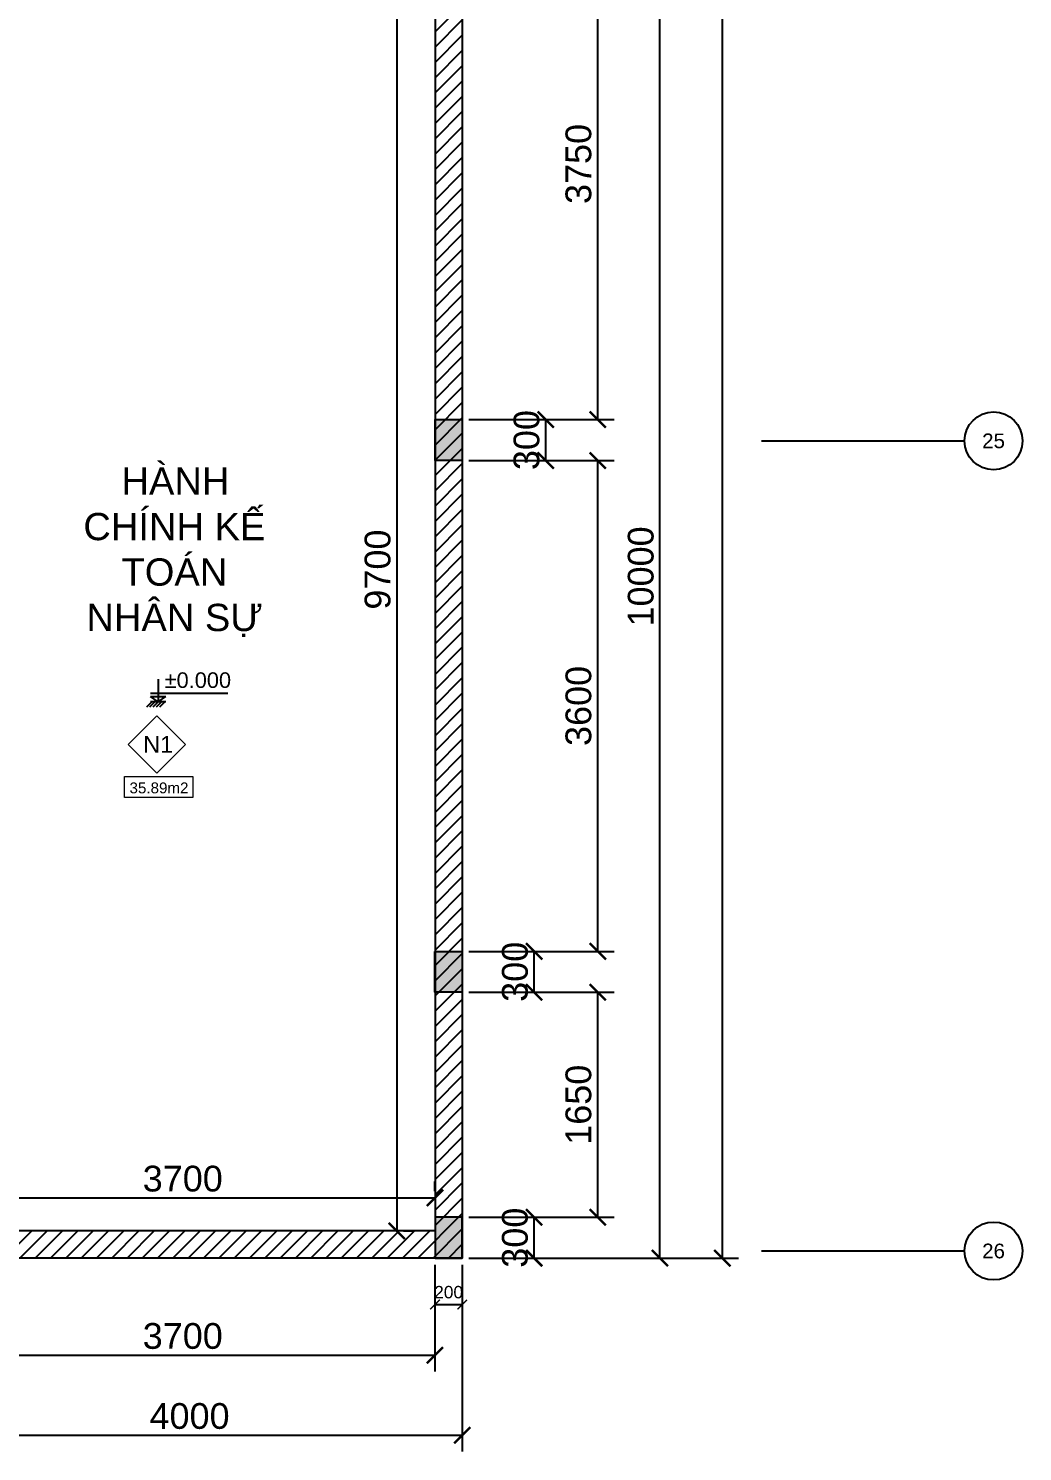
# Model space of a CAD drawing. Header units: millimetres. Extents: x -26398 to 135532, y -376633 to 43268.
# Drawn here: x 85180 to 92471, y -115922 to -105485 of the extents above; entities that cross this region are included whole.
import ezdxf
from ezdxf.enums import TextEntityAlignment as Align

# ---------------------------------------------------------------- set-up
doc = ezdxf.new("R2010")
doc.units = ezdxf.units.MM
for name, color, linetype in [('A5-KICHTHUOC', 251, 'Continuous'), ('DIM', 7, 'Continuous'), ('TƯỜNG', 52, 'Continuous')]:
    doc.layers.add(name, color=color, linetype=linetype)
doc.layers.add('A6-GHICHU', color=147, linetype='Continuous', lineweight=20)
doc.styles.add('GHICHU35', font='', dxfattribs={"width": 0.9, "height": 350})
doc.styles.get("Standard").update_dxf_attribs({"font": 'arial.ttf'})
doc.styles.add('TUANH', font='')
doc.styles.get('GHICHU35').set_extended_font_data('VNI-Helve')
doc.styles.get('TUANH').set_extended_font_data('VNI-Helve-Condense', bold=True)
doc.dimstyles.new('dimmatbang', dxfattribs={"dimscale": 70, "dimtxt": 2.7, "dimasz": 1.7, "dimexe": 1.7, "dimexo": 0.7, "dimtad": 1, "dimtoh": 1, "dimdec": 1, "dimtxsty": 'Standard', "dimblk": 'ARCHTICK', "dimcen": 2.5, "dimclrd": 1, "dimclre": 256, "dimadec": 0, "dimazin": 0, "dimtfac": 1, "dimtdec": 1, "dimtmove": 0, "dimatfit": 3, "dimfxl": 1, "dimarcsym": 0})

# ---------------------------------------------------------------- blocks, each defined once
blk = doc.blocks.new('1-cote nen')
for p, q in [((-2, 267), (-2, 0)), ((-91, 102), (828, 102)), ((-2, 0), (-91, 63)), ((-91, 63), (88, 63)), ((90, 0), (-91, 0)), ((-2, 0), (88, 63)), ((-137, -60), (-77, 0)), ((-99, -60), (-39, 0)), ((-60, -60), (0, 0)), ((-21, -60), (39, 0)), ((17, -60), (77, 0))]:
    blk.add_line(p, q)
at = {"ltscale": 50, "style": 'GHICHU35', "width": 0.9}
blk.add_attdef('%%P0.000', (75, 164), '', height=187, dxfattribs=at)
blk = doc.blocks.new('_ArchTick')
at = {"color": 0, "linetype": 'ByBlock', "const_width": 0.15}
blk.add_lwpolyline([(-0.5, -0.5), (0.5, 0.5)], dxfattribs=at)
blk = doc.blocks.new('*D3314')
at = {"layer": 'DEFPOINTS', "color": 0, "transparency": 16777216}
for p in [(84462, -114504), (88162, -114504), (88162, -115216)]:
    blk.add_point(p, dxfattribs=at)
at = {"layer": 'DIM', "lineweight": -2, "transparency": 16777216}
for p, q in [((84462, -114553), (84462, -115335)), ((88162, -114553), (88162, -115335))]:
    blk.add_line(p, q, dxfattribs=at)
at = {"layer": 'DIM', "color": 1, "lineweight": -2, "transparency": 16777216}
blk.add_line((84462, -115216), (88162, -115216), dxfattribs=at)
at = {"layer": 'DIM', "color": 1, "lineweight": -2, "transparency": 16777216, "xscale": 119, "yscale": 119, "zscale": 119, "rotation": 180}
blk.add_blockref('_ArchTick', (84462, -115216), dxfattribs=at)
at = {"layer": 'DIM', "color": 1, "lineweight": -2, "transparency": 16777216, "xscale": 119, "yscale": 119, "zscale": 119}
blk.add_blockref('_ArchTick', (88162, -115216), dxfattribs=at)
at = {"layer": 'DIM', "color": 0, "transparency": 16777216, "insert": (86312, -115076), "char_height": 189, "attachment_point": 5}
blk.add_mtext('3700', dxfattribs=at)
blk = doc.blocks.new('*D3315')
at = {"lineweight": -2, "transparency": 16777216}
for p, q in [((88162, -114553), (88162, -114963)), ((88362, -114553), (88362, -114963))]:
    blk.add_line(p, q, dxfattribs=at)
at = {"color": 1, "lineweight": -2, "transparency": 16777216}
blk.add_line((88162, -114844), (88362, -114844), dxfattribs=at)
at = {"layer": 'DEFPOINTS', "color": 0, "transparency": 16777216}
for p in [(88162, -114504), (88362, -114504), (88362, -114844)]:
    blk.add_point(p, dxfattribs=at)
at = {"color": 1, "lineweight": -2, "transparency": 16777216, "xscale": 70, "yscale": 70, "zscale": 70, "rotation": 180}
blk.add_blockref('_ArchTick', (88162, -114844), dxfattribs=at)
at = {"color": 1, "lineweight": -2, "transparency": 16777216, "xscale": 70, "yscale": 70, "zscale": 70}
blk.add_blockref('_ArchTick', (88362, -114844), dxfattribs=at)
at = {"color": 0, "transparency": 16777216, "insert": (88262, -114754), "char_height": 91, "attachment_point": 5}
blk.add_mtext('200', dxfattribs=at)
blk = doc.blocks.new('*D3318')
at = {"layer": 'DEFPOINTS', "color": 0, "transparency": 16777216}
for p in [(84362, -114504), (88362, -114504), (88362, -115803)]:
    blk.add_point(p, dxfattribs=at)
at = {"layer": 'DIM', "lineweight": -2, "transparency": 16777216}
for p, q in [((84362, -114553), (84362, -115922)), ((88362, -114553), (88362, -115922))]:
    blk.add_line(p, q, dxfattribs=at)
at = {"layer": 'DIM', "color": 1, "lineweight": -2, "transparency": 16777216}
blk.add_line((84362, -115803), (88362, -115803), dxfattribs=at)
at = {"layer": 'DIM', "color": 1, "lineweight": -2, "transparency": 16777216, "xscale": 119, "yscale": 119, "zscale": 119, "rotation": 180}
blk.add_blockref('_ArchTick', (84362, -115803), dxfattribs=at)
at = {"layer": 'DIM', "color": 1, "lineweight": -2, "transparency": 16777216, "xscale": 119, "yscale": 119, "zscale": 119}
blk.add_blockref('_ArchTick', (88362, -115803), dxfattribs=at)
at = {"layer": 'DIM', "color": 0, "transparency": 16777216, "insert": (86362, -115663), "char_height": 189, "attachment_point": 5}
blk.add_mtext('4000', dxfattribs=at)
blk = doc.blocks.new('*D3319')
at = {"layer": 'DEFPOINTS', "color": 0, "transparency": 16777216}
for p in [(88362, -114204), (88889, -114204), (88362, -114504)]:
    blk.add_point(p, dxfattribs=at)
at = {"layer": 'DIM', "lineweight": -2, "transparency": 16777216}
for p, q in [((88411, -114204), (89008, -114204)), ((88411, -114504), (89008, -114504))]:
    blk.add_line(p, q, dxfattribs=at)
at = {"layer": 'DIM', "color": 1, "lineweight": -2, "transparency": 16777216}
blk.add_line((88889, -114504), (88889, -114204), dxfattribs=at)
at = {"layer": 'DIM', "color": 1, "lineweight": -2, "transparency": 16777216, "xscale": 119, "yscale": 119, "zscale": 119}
for p, rotation in [((88889, -114204), 90), ((88889, -114504), 270)]:
    blk.add_blockref('_ArchTick', p, dxfattribs=dict(at, rotation=rotation))
at = {"layer": 'DIM', "color": 0, "transparency": 16777216, "insert": (88749, -114354), "char_height": 189, "attachment_point": 5, "rotation": 90}
blk.add_mtext('300', dxfattribs=at)
blk = doc.blocks.new('*D3320')
at = {"layer": 'DEFPOINTS', "color": 0, "transparency": 16777216}
for p in [(88362, -112554), (89356, -112554), (88362, -114204)]:
    blk.add_point(p, dxfattribs=at)
at = {"layer": 'DIM', "lineweight": -2, "transparency": 16777216}
for p, q in [((88411, -112554), (89475, -112554)), ((88411, -114204), (89475, -114204))]:
    blk.add_line(p, q, dxfattribs=at)
at = {"layer": 'DIM', "color": 1, "lineweight": -2, "transparency": 16777216}
blk.add_line((89356, -114204), (89356, -112554), dxfattribs=at)
at = {"layer": 'DIM', "color": 1, "lineweight": -2, "transparency": 16777216, "xscale": 119, "yscale": 119, "zscale": 119}
for p, rotation in [((89356, -112554), 90), ((89356, -114204), 270)]:
    blk.add_blockref('_ArchTick', p, dxfattribs=dict(at, rotation=rotation))
at = {"layer": 'DIM', "color": 0, "transparency": 16777216, "insert": (89215, -113379), "char_height": 189, "attachment_point": 5, "rotation": 90}
blk.add_mtext('1650', dxfattribs=at)
blk = doc.blocks.new('*D3321')
at = {"layer": 'DEFPOINTS', "color": 0, "transparency": 16777216}
for p in [(88362, -112254), (88889, -112254), (88362, -112554)]:
    blk.add_point(p, dxfattribs=at)
at = {"layer": 'DIM', "lineweight": -2, "transparency": 16777216}
for p, q in [((88411, -112254), (89008, -112254)), ((88411, -112554), (89008, -112554))]:
    blk.add_line(p, q, dxfattribs=at)
at = {"layer": 'DIM', "color": 1, "lineweight": -2, "transparency": 16777216}
blk.add_line((88889, -112554), (88889, -112254), dxfattribs=at)
at = {"layer": 'DIM', "color": 1, "lineweight": -2, "transparency": 16777216, "xscale": 119, "yscale": 119, "zscale": 119}
for p, rotation in [((88889, -112254), 90), ((88889, -112554), 270)]:
    blk.add_blockref('_ArchTick', p, dxfattribs=dict(at, rotation=rotation))
at = {"layer": 'DIM', "color": 0, "transparency": 16777216, "insert": (88749, -112404), "char_height": 189, "attachment_point": 5, "rotation": 90}
blk.add_mtext('300', dxfattribs=at)
blk = doc.blocks.new('*D3322')
at = {"layer": 'DEFPOINTS', "color": 0, "transparency": 16777216}
for p in [(88362, -108654), (89356, -108654), (88362, -112254)]:
    blk.add_point(p, dxfattribs=at)
at = {"layer": 'DIM', "lineweight": -2, "transparency": 16777216}
for p, q in [((88411, -108654), (89475, -108654)), ((88411, -112254), (89475, -112254))]:
    blk.add_line(p, q, dxfattribs=at)
at = {"layer": 'DIM', "color": 1, "lineweight": -2, "transparency": 16777216}
blk.add_line((89356, -112254), (89356, -108654), dxfattribs=at)
at = {"layer": 'DIM', "color": 1, "lineweight": -2, "transparency": 16777216, "xscale": 119, "yscale": 119, "zscale": 119}
for p, rotation in [((89356, -108654), 90), ((89356, -112254), 270)]:
    blk.add_blockref('_ArchTick', p, dxfattribs=dict(at, rotation=rotation))
at = {"layer": 'DIM', "color": 0, "transparency": 16777216, "insert": (89215, -110454), "char_height": 189, "attachment_point": 5, "rotation": 90}
blk.add_mtext('3600', dxfattribs=at)
blk = doc.blocks.new('*D3323')
at = {"layer": 'DEFPOINTS', "color": 0, "transparency": 16777216}
for p in [(88362, -108354), (88974, -108354), (88362, -108654)]:
    blk.add_point(p, dxfattribs=at)
at = {"layer": 'DIM', "lineweight": -2, "transparency": 16777216}
for p, q in [((88411, -108354), (89093, -108354)), ((88411, -108654), (89093, -108654))]:
    blk.add_line(p, q, dxfattribs=at)
at = {"layer": 'DIM', "color": 1, "lineweight": -2, "transparency": 16777216}
blk.add_line((88974, -108654), (88974, -108354), dxfattribs=at)
at = {"layer": 'DIM', "color": 1, "lineweight": -2, "transparency": 16777216, "xscale": 119, "yscale": 119, "zscale": 119}
for p, rotation in [((88974, -108354), 90), ((88974, -108654), 270)]:
    blk.add_blockref('_ArchTick', p, dxfattribs=dict(at, rotation=rotation))
at = {"layer": 'DIM', "color": 0, "transparency": 16777216, "insert": (88834, -108504), "char_height": 189, "attachment_point": 5, "rotation": 90}
blk.add_mtext('300', dxfattribs=at)
blk = doc.blocks.new('*D3324')
at = {"layer": 'DEFPOINTS', "color": 0, "transparency": 16777216}
for p in [(88362, -104604), (89356, -104604), (88362, -108354)]:
    blk.add_point(p, dxfattribs=at)
at = {"layer": 'DIM', "lineweight": -2, "transparency": 16777216}
for p, q in [((88411, -104604), (89475, -104604)), ((88411, -108354), (89475, -108354))]:
    blk.add_line(p, q, dxfattribs=at)
at = {"layer": 'DIM', "color": 1, "lineweight": -2, "transparency": 16777216}
blk.add_line((89356, -108354), (89356, -104604), dxfattribs=at)
at = {"layer": 'DIM', "color": 1, "lineweight": -2, "transparency": 16777216, "xscale": 119, "yscale": 119, "zscale": 119}
for p, rotation in [((89356, -104604), 90), ((89356, -108354), 270)]:
    blk.add_blockref('_ArchTick', p, dxfattribs=dict(at, rotation=rotation))
at = {"layer": 'DIM', "color": 0, "transparency": 16777216, "insert": (89215, -106479), "char_height": 189, "attachment_point": 5, "rotation": 90}
blk.add_mtext('3750', dxfattribs=at)
blk = doc.blocks.new('*D3335')
at = {"layer": 'DEFPOINTS', "color": 0, "transparency": 16777216}
for p in [(87882, -104604), (87882, -114304), (87882, -114304)]:
    blk.add_point(p, dxfattribs=at)
at = {"layer": 'DIM', "color": 1, "lineweight": -2, "transparency": 16777216}
blk.add_line((87882, -104604), (87882, -114304), dxfattribs=at)
at = {"layer": 'DIM', "lineweight": -2, "transparency": 16777216}
for p, q in [((87931, -104604), (88001, -104604)), ((87931, -114304), (88001, -114304))]:
    blk.add_line(p, q, dxfattribs=at)
at = {"layer": 'DIM', "color": 1, "lineweight": -2, "transparency": 16777216, "xscale": 119, "yscale": 119, "zscale": 119}
for p, rotation in [((87882, -104604), 90), ((87882, -114304), 270)]:
    blk.add_blockref('_ArchTick', p, dxfattribs=dict(at, rotation=rotation))
at = {"layer": 'DIM', "color": 0, "transparency": 16777216, "insert": (87742, -109454), "char_height": 189, "attachment_point": 5, "rotation": 90}
blk.add_mtext('9700', dxfattribs=at)
blk = doc.blocks.new('*D3336')
at = {"layer": 'DEFPOINTS', "color": 0, "transparency": 16777216}
for p in [(84462, -114062), (88162, -114062), (88162, -114062)]:
    blk.add_point(p, dxfattribs=at)
at = {"layer": 'DIM', "lineweight": -2, "transparency": 16777216}
for p, q in [((84462, -114013), (84462, -113943)), ((88162, -114013), (88162, -113943))]:
    blk.add_line(p, q, dxfattribs=at)
at = {"layer": 'DIM', "color": 1, "lineweight": -2, "transparency": 16777216}
blk.add_line((84462, -114062), (88162, -114062), dxfattribs=at)
at = {"layer": 'DIM', "color": 1, "lineweight": -2, "transparency": 16777216, "xscale": 119, "yscale": 119, "zscale": 119, "rotation": 180}
blk.add_blockref('_ArchTick', (84462, -114062), dxfattribs=at)
at = {"layer": 'DIM', "color": 1, "lineweight": -2, "transparency": 16777216, "xscale": 119, "yscale": 119, "zscale": 119}
blk.add_blockref('_ArchTick', (88162, -114062), dxfattribs=at)
at = {"layer": 'DIM', "color": 0, "transparency": 16777216, "insert": (86312, -113922), "char_height": 189, "attachment_point": 5}
blk.add_mtext('3700', dxfattribs=at)
blk = doc.blocks.new('*D3375')
at = {"layer": 'DEFPOINTS', "color": 0, "transparency": 16777216}
for p in [(88362, -104504), (89812, -104504), (88362, -114504)]:
    blk.add_point(p, dxfattribs=at)
at = {"layer": 'DIM', "lineweight": -2, "transparency": 16777216}
for p, q in [((88411, -104504), (89931, -104504)), ((88411, -114504), (89931, -114504))]:
    blk.add_line(p, q, dxfattribs=at)
at = {"layer": 'DIM', "color": 1, "lineweight": -2, "transparency": 16777216}
blk.add_line((89812, -114504), (89812, -104504), dxfattribs=at)
at = {"layer": 'DIM', "color": 1, "lineweight": -2, "transparency": 16777216, "xscale": 119, "yscale": 119, "zscale": 119}
for p, rotation in [((89812, -104504), 90), ((89812, -114504), 270)]:
    blk.add_blockref('_ArchTick', p, dxfattribs=dict(at, rotation=rotation))
at = {"layer": 'DIM', "color": 0, "transparency": 16777216, "insert": (89672, -109504), "char_height": 189, "attachment_point": 5, "rotation": 90}
blk.add_mtext('10000', dxfattribs=at)
blk = doc.blocks.new('*D3379')
at = {"layer": 'DEFPOINTS', "color": 0, "transparency": 16777216}
for p in [(89812, -85504), (90270, -85504), (89812, -114504)]:
    blk.add_point(p, dxfattribs=at)
at = {"layer": 'DIM', "lineweight": -2, "transparency": 16777216}
for p, q in [((89861, -85504), (90389, -85504)), ((89861, -114504), (90389, -114504))]:
    blk.add_line(p, q, dxfattribs=at)
at = {"layer": 'DIM', "color": 1, "lineweight": -2, "transparency": 16777216}
blk.add_line((90270, -114504), (90270, -85504), dxfattribs=at)
at = {"layer": 'DIM', "color": 1, "lineweight": -2, "transparency": 16777216, "xscale": 119, "yscale": 119, "zscale": 119}
for p, rotation in [((90270, -85504), 90), ((90270, -114504), 270)]:
    blk.add_blockref('_ArchTick', p, dxfattribs=dict(at, rotation=rotation))
at = {"layer": 'DIM', "color": 0, "transparency": 16777216, "insert": (90130, -99501), "char_height": 189, "attachment_point": 5, "rotation": 90}
blk.add_mtext('29000', dxfattribs=at)

msp = doc.modelspace()

# ---------------------------------------------------------------- hatches: boundary and pattern name
h = msp.add_hatch(color=1)
h.dxf.hatch_style = 1
h.paths.add_polyline_path([(88162.5, -108353.82), (88162.5, -108653.82), (88362.5, -108653.82), (88362.5, -108353.82)])
h = msp.add_hatch(color=1)
h.dxf.hatch_style = 1
h.paths.add_polyline_path([(88361.89, -112553.82), (88361.89, -112253.82), (88161.89, -112253.82), (88161.89, -112553.82)])
h = msp.add_hatch(color=1)
h.dxf.hatch_style = 1
h.paths.add_polyline_path([(88162.5, -114503.82), (88362.5, -114503.82), (88362.5, -114203.82), (88162.5, -114203.82)])
at = {"layer": 'TƯỜNG'}
h = msp.add_hatch(dxfattribs=at)
h.set_pattern_fill('ANSI31', color=256, scale=25)
h.set_pattern_definition([(45, (-25512.27, -64836.03), (-56.1266, 56.1266), [])])
h.paths.add_polyline_path([(82362.5, -88503.82), (78562.5, -88503.82), (78562.5, -88603.82), (82262.5, -88603.82), (82262.5, -94453.82), (78562.5, -94453.82), (78562.5, -94553.82), (82262.5, -94553.82), (82262.5, -97453.82), (78562.5, -97453.82), (78562.5, -97553.82), (82262.5, -97553.82), (82262.5, -100453.82), (78562.5, -100453.82), (78562.5, -100553.82), (82262.5, -100553.82), (82262.5, -108403.82), (78562.5, -108403.82), (78562.5, -108503.82), (82262.5, -108503.82), (82262.5, -114303.82), (82362.5, -114303.82), (82362.5, -108503.82), (82362.5, -94503.82)], flags=17)
h.paths.add_polyline_path([(84462.5, -94603.82), (88162.5, -94603.82), (88162.5, -94503.82), (84462.5, -94503.82), (84462.5, -88603.82), (88162.5, -88603.82), (88162.5, -88503.82), (84362.5, -88503.82), (84362.5, -94503.82), (84362.5, -104503.82), (84362.5, -114303.82), (84462.5, -114303.82), (84462.5, -104603.82), (88162.5, -104603.82), (88162.5, -104503.82), (84462.5, -104503.82)], flags=17)
h.paths.add_polyline_path([(78562.5, -85703.82), (78362.5, -85703.82), (78362.5, -114503.82), (88362.5, -114503.82), (88362.5, -85503.82), (78562.5, -85503.82), (78562.5, -85703.82), (88162.5, -85703.82), (88162.5, -114303.82), (78562.5, -114303.82)])
h.paths.add_polyline_path([(78562.5, -85503.82), (78362.5, -85503.82), (78362.5, -85703.82), (78562.5, -85703.82)], flags=17)

# ---------------------------------------------------------------- linework, layer by layer
for points in [[(88362.5, -108653.82), (88162.5, -108653.82), (88162.5, -108353.82), (88362.5, -108353.82)], [(88161.89, -112253.82), (88361.89, -112253.82), (88361.89, -112553.82), (88161.89, -112553.82)], [(88362.5, -114203.82), (88162.5, -114203.82), (88162.5, -114503.82), (88362.5, -114503.82)]]:
    msp.add_lwpolyline(points, close=True)
at = {"layer": 'A6-GHICHU', "ltscale": 0.5}
for points in [[(86122.28, -110946.22), (86332.44, -110736.06), (86122.28, -110525.91), (85912.13, -110736.06)], [(85885.91, -110970.32), (86386.98, -110970.32), (86386.98, -111124.83), (85885.91, -111124.83)]]:
    msp.add_lwpolyline(points, close=True, dxfattribs=at)
at = {"layer": 'DIM'}
for p, q in [((90556.97, -108509.72), (92046.03, -108509.72)), ((90556.97, -114451.63), (92046.03, -114451.63))]:
    msp.add_line(p, q, dxfattribs=at)
for centre in [(92258.68, -108509.72), (92258.68, -114451.63)]:
    msp.add_circle(centre, 212.65, dxfattribs=at)
at = {"layer": 'TƯỜNG'}
for p, q in [((88362.5, -85503.82), (88362.5, -114503.82)), ((88162.5, -85703.82), (88162.5, -114303.82)), ((88162.5, -114303.82), (78562.5, -114303.82)), ((88362.5, -114503.82), (78362.5, -114503.82))]:
    msp.add_line(p, q, dxfattribs=at)
msp.add_lwpolyline([(78362.5, -85503.82), (88362.5, -85503.82), (88362.5, -114503.82), (78362.5, -114503.82)], close=True, dxfattribs=at)

# ---------------------------------------------------------------- block references
at = {"layer": 'A5-KICHTHUOC', "ltscale": 0.5}
ref = msp.add_blockref('1-cote nen', (86132.49, -110423.17), dxfattribs=dict(at, xscale=0.61735318627815, yscale=0.61735318627815, zscale=0.61735318627815))
ref.add_attrib('%%P0.000', '%%P0.000', (86179.08, -110321.96), dxfattribs={"layer": '0', "color": 4, "ltscale": 50, "height": 114.325})

# ---------------------------------------------------------------- texts
at = {"insert": (85491.13, -108704.86), "char_height": 200, "attachment_point": 1}
msp.add_mtext_dynamic_manual_height_columns('\\pi371.54312;{\\fArial|b0|i0|c163|p34;HÀNH \\P\\pi91.87055;CHÍNH KẾ \\P\\pi371.61134;TOÁN \\P\\pi114.10793;NHÂN SỰ}', width=1489.8802, gutter_width=1000, heights=[0], dxfattribs=at)
at = {"layer": 'A6-GHICHU', "ltscale": 0.5, "attachment_point": 5, "style": 'TUANH'}
for s, insert, char_height in [('{\\fArial|b0|i0|c0|p34;N1}', (86131.62, -110735.82), 123.835), ('{\\fArial|b0|i0|c163|p34;35.\\fArial|b0|i0|c0|p34;89m2}', (86137.81, -111055.57), 79.5593)]:
    msp.add_mtext(s, dxfattribs=dict(at, insert=insert, char_height=char_height))
at = {"layer": 'DIM', "color": 2}
for s, p in [('25', (92258.68, -108509.72)), ('26', (92258.68, -114451.63))]:
    msp.add_text(s, height=107.703, dxfattribs=at).set_placement(p, align=Align.MIDDLE_CENTER)

# ---------------------------------------------------------------- dimensions: what is measured, and where the dimension line sits
dim = msp.add_linear_dim(base=(88362.5, -114844.01), p1=(88162.5, -114503.82), p2=(88362.5, -114503.82), dimstyle='dimmatbang', override={"dimtxt": 1.3, "dimasz": 1})
dim.commit()
dim.dimension.update_dxf_attribs({"geometry": '*D3315', "text_midpoint": (88262.5, -114844.01), "dimtype": 160})
at = {"layer": 'DIM'}
for base, p1, p2, picture, middle in [((90270.26, -85503.82), (89812.47, -114503.82), (89812.47, -85503.82), '*D3379', (90270.26, -99501.37)), ((88973.81, -108353.82), (88362.5, -108653.82), (88362.5, -108353.82), '*D3323', (88973.81, -108503.82)), ((88888.93, -112253.82), (88361.89, -112553.82), (88361.89, -112253.82), '*D3321', (88888.93, -112403.82)), ((89355.59, -112553.82), (88362.5, -114203.82), (88361.89, -112553.82), '*D3320', (89355.59, -113378.82)), ((88888.93, -114203.82), (88362.5, -114503.82), (88362.5, -114203.82), '*D3319', (88888.93, -114353.82))]:
    dim = msp.add_linear_dim(base=base, p1=p1, p2=p2, angle=90, dimstyle='dimmatbang', dxfattribs=at)
    dim.commit()
    dim.dimension.update_dxf_attribs({"geometry": picture, "text_midpoint": middle, "dimtype": 160})
for base, p1, p2, picture, middle in [((89812.47, -104503.82), (88362.5, -114503.82), (88362.5, -104503.82), '*D3375', (89672.22, -109503.82)), ((87882.43, -114303.82), (87882.43, -104603.82), (87882.43, -114303.82), '*D3335', (87742.18, -109453.82)), ((89355.59, -104603.82), (88362.5, -108353.82), (88362.5, -104603.82), '*D3324', (89215.28, -106478.82)), ((89355.59, -108653.82), (88361.89, -112253.82), (88362.5, -108653.82), '*D3322', (89215.28, -110453.82))]:
    dim = msp.add_linear_dim(base=base, p1=p1, p2=p2, angle=90, dimstyle='dimmatbang', dxfattribs=at)
    dim.commit()
    dim.dimension.update_dxf_attribs({"geometry": picture, "text_midpoint": middle})
for base, p1, p2, picture, middle in [((88162.5, -114062.48), (84462.5, -114062.48), (88162.5, -114062.48), '*D3336', (86312.5, -113922.16)), ((88362.5, -115803.46), (84362.5, -114503.82), (88362.5, -114503.82), '*D3318', (86362.5, -115663.22)), ((88162.5, -115216.2), (84462.5, -114503.82), (88162.5, -114503.82), '*D3314', (86312.5, -115075.89))]:
    dim = msp.add_linear_dim(base=base, p1=p1, p2=p2, dimstyle='dimmatbang', dxfattribs=at)
    dim.commit()
    dim.dimension.update_dxf_attribs({"geometry": picture, "text_midpoint": middle})

doc.saveas('drawing.dxf')
